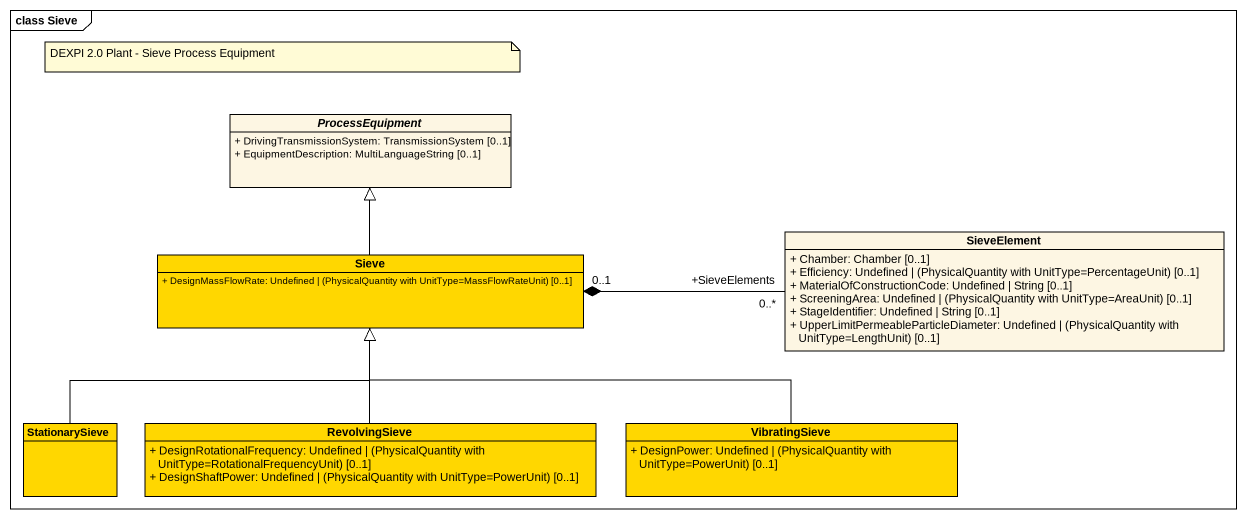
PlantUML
@startuml
mainframe class Sieve
hide circle
hide empty members
skinparam classAttributeIconSize 0
abstract class ProcessEquipment {
  + DrivingTransmissionSystem: TransmissionSystem [0..1]
  + EquipmentDescription: MultiLanguageString [0..1]
}
class Sieve #FFD700 {
  {field} + DesignMassFlowRate: Undefined | (PhysicalQuantity with UnitType=MassFlowRateUnit) [0..1]
}
class SieveElement {
  + Chamber: Chamber [0..1]
  {field} + Efficiency: Undefined | (PhysicalQuantity with UnitType=PercentageUnit) [0..1]
  + MaterialOfConstructionCode: Undefined | String [0..1]
  {field} + ScreeningArea: Undefined | (PhysicalQuantity with UnitType=AreaUnit) [0..1]
  + StageIdentifier: Undefined | String [0..1]
  {field} + UpperLimitPermeableParticleDiameter: Undefined | (PhysicalQuantity with UnitType=LengthUnit) [0..1]
}
class StationarySieve #FFD700
class RevolvingSieve #FFD700 {
  {field} + DesignRotationalFrequency: Undefined | (PhysicalQuantity with UnitType=RotationalFrequencyUnit) [0..1]
  {field} + DesignShaftPower: Undefined | (PhysicalQuantity with UnitType=PowerUnit) [0..1]
}
class VibratingSieve #FFD700 {
  {field} + DesignPower: Undefined | (PhysicalQuantity with UnitType=PowerUnit) [0..1]
}
Sieve -up-|> ProcessEquipment
Sieve "0..1" *-right- "+SieveElements\n0..*" SieveElement
StationarySieve -right-|> Sieve
RevolvingSieve -up-|> Sieve
VibratingSieve -left-|> Sieve
note as N1
  DEXPI 2.0 Plant - Sieve Process Equipment
end note
@enduml
